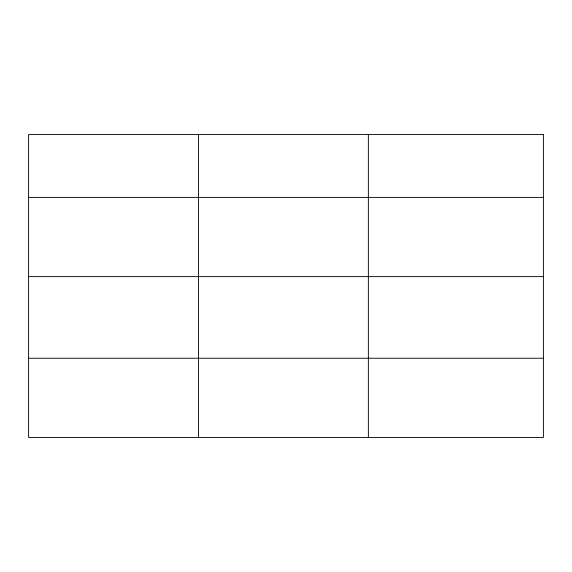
<?xml version="1.0" encoding="UTF-8"?>
<svg xmlns="http://www.w3.org/2000/svg" width="572" height="572" viewBox="0 0 572 572"><rect width="100%" height="100%" fill="white"/><g stroke="black" fill="none" stroke-linecap="round" stroke-linejoin="round"><path stroke-width="0.86" d="M28.6 197.397L543.4 197.397M28.6 276.626L543.4 276.626M28.6 358.251L543.4 358.251M368.368 134.527L368.368 437.473M198.484 134.527L198.484 437.473M543.4 134.527L28.6 134.527L28.6 437.473L543.4 437.473L543.4 134.527"/></g></svg>
